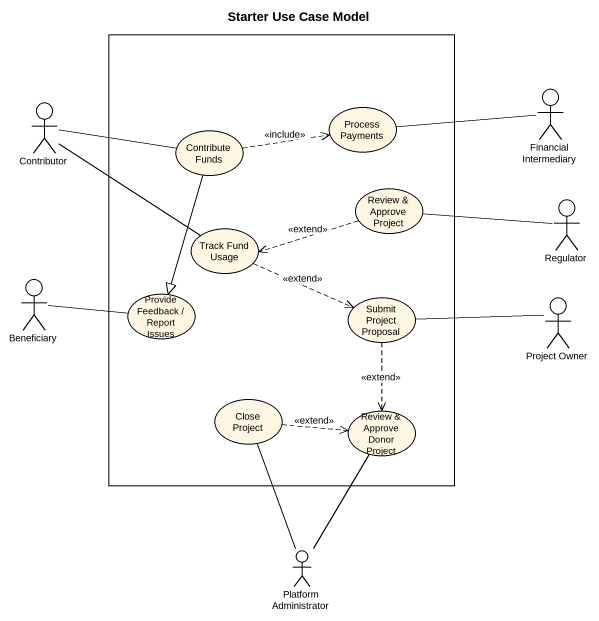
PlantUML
@startuml
title Starter Use Case Model
rectangle " " as rectangle1 {
  usecase "Contribute Funds" as Contribute_Funds
  usecase "Process Payments" as Process_Payments
  usecase "Review & Approve Project" as Review_Approve_Project
  usecase "Track Fund Usage" as Track_Fund_Usage
  usecase "Provide Feedback / Report Issues" as Provide_Feedback_Report
  usecase "Submit Project Proposal" as Submit_Project_Proposal
  usecase "Close Project" as Close_Project
  usecase "Review & Approve Donor Project" as Review_Approve_Donor_Project
}
actor "Financial Intermediary" as Financial_Intermediary
actor Contributor
actor Regulator
actor Beneficiary
actor "Project Owner" as Project_Owner
actor "Platform Administrator" as Platform_Administrator
Financial_Intermediary -left- Process_Payments
Contributor -right- Contribute_Funds
Contributor -right- Track_Fund_Usage
Contribute_Funds .right.> Process_Payments : <<include>>
Contribute_Funds --|> Provide_Feedback_Report
Review_Approve_Project .left.> Track_Fund_Usage : <<extend>>
Regulator -left- Review_Approve_Project
Track_Fund_Usage .right.> Submit_Project_Proposal : <<extend>>
Beneficiary -right- Provide_Feedback_Report
Submit_Project_Proposal ..> Review_Approve_Donor_Project : <<extend>>
Project_Owner -left- Submit_Project_Proposal
Close_Project .right.> Review_Approve_Donor_Project : <<extend>>
Platform_Administrator -up- Close_Project
Platform_Administrator -up- Review_Approve_Donor_Project
@enduml
